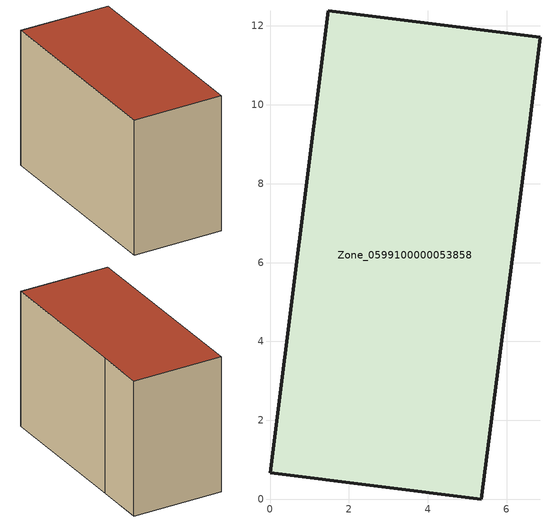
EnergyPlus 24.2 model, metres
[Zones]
Zone_0599100000053858
 floor ground (C_G): 1.48,12.39 6.85,11.72 6.48,8.74 5.36,0 0,0.67 z3.24
 wall outside (C_F): 5.36,0 6.48,8.74 6.85,11.72 1.48,12.39 0,0.67 5.36,0 z3.24:11.39
 roof outside (C_R): 6.85,11.72 1.48,12.39 0,0.67 5.36,0 6.48,8.74 z11.39
[BUILDING]
Pand.0599100000053858: North Axis=0; Terrain=City; Loads Convergence Tolerance Value=0.04; Temperature Convergence Tolerance Value=0.4; Solar Distribution=FullExterior; Maximum Number of Warmup Days=25; Minimum Number of Warmup Days=1
[Site:Location]
Rotterdam.The.Hague.AP_ZH_NLD Design_Conditions: Latitude=51.96; Longitude=4.45; Time Zone=1; Elevation=-4.5
[SITE:GROUNDTEMPERATURE:BUILDINGSURFACE]
18, 18, 18, 18, 18, 18, 18, 18, 18, 18, 18, 18
[MATERIAL] Thermal Absorptance=0.9; Solar Absorptance=0.7; Visible Absorptance=0.7
Name | Roughness | Thickness | Conductivity | Density | Specific Heat
G.TI.1975-1991 | MediumSmooth | 0.15 | 0.288461 | 540 | 1210
F.TI.1975-1991 | Rough | 0.3 | 0.230769 | 1920 | 840
R.TI.1975-1991 | MediumRough | 0.2 | 0.153846 | 1500 | 1000
[CONSTRUCTION]
C_G: G.TI.1975-1991
C_F: F.TI.1975-1991
C_R: R.TI.1975-1991
[ZONE]
Zone_0599100000053858: Type=1; Multiplier=1; Ceiling Height=Autocalculate; Volume=Autocalculate; Floor Area=autocalculate; Part of Total Floor Area=Yes
[ZONEINFILTRATION:DESIGNFLOWRATE]
Infil_Zone_0599100000053858: Zone or ZoneList or Space or SpaceList=Zone_0599100000053858; Schedule=AlwaysOn; Design Flow Rate Calculation Method=Flow/Area; Flow Rate per Floor Area=0.003; Constant Term Coefficient=1; Temperature Term Coefficient=0; Velocity Term Coefficient=0; Velocity Squared Term Coefficient=0
[HVACTEMPLATE:ZONE:IDEALLOADSAIRSYSTEM]
Zone_0599100000053858: Maximum Heating Supply Air Temperature=50; Minimum Cooling Supply Air Temperature=13; Maximum Heating Supply Air Humidity Ratio=0.0156; Minimum Cooling Supply Air Humidity Ratio=0.0077; Heating Limit=NoLimit; Cooling Limit=NoLimit; Dehumidification Control Type=ConstantSensibleHeatRatio; Cooling Sensible Heat Ratio=0.7; Dehumidification Setpoint=60; Humidification Control Type=None; Humidification Setpoint=30; Outdoor Air Method=None; Outdoor Air Flow Rate per Person=0.00944; Outdoor Air Flow Rate per Zone Floor Area=0; Outdoor Air Flow Rate per Zone=0; Demand Controlled Ventilation Type=None; Outdoor Air Economizer Type=NoEconomizer; Heat Recovery Type=None; Sensible Heat Recovery Effectiveness=0.7; Latent Heat Recovery Effectiveness=0.65
[ZONECONTROL:THERMOSTAT]
ThermostatControl_Zone_0599100000053858: Zone or ZoneList=Zone_0599100000053858; Control Type Schedule=DualSetpointControlType; Control 1=Thermostat_Zone_0599100000053858; Temperature Difference Between Cutout And Setpoint=0
[THERMOSTATSETPOINT:DUALSETPOINT]
Thermostat_Zone_0599100000053858: Heating Setpoint Temperature Schedule=HeatingSetpoint_Zone_0599100000053858; Cooling Setpoint Temperature Schedule=CoolingSetpoint_Zone_0599100000053858
[SCHEDULE:COMPACT]
HeatingSetpoint_Zone_0599100000053858: Through: 12/31, For: AllDays, Until: 24:00, 21
CoolingSetpoint_Zone_0599100000053858: Through: 12/31, For: AllDays, Until: 24:00, 24
DualSetpointControlType: Through: 12/31, For: AllDays, Until: 24:00, 4
AlwaysOn: Through: 12/31, For: AllDays, Until: 24:00, 1
